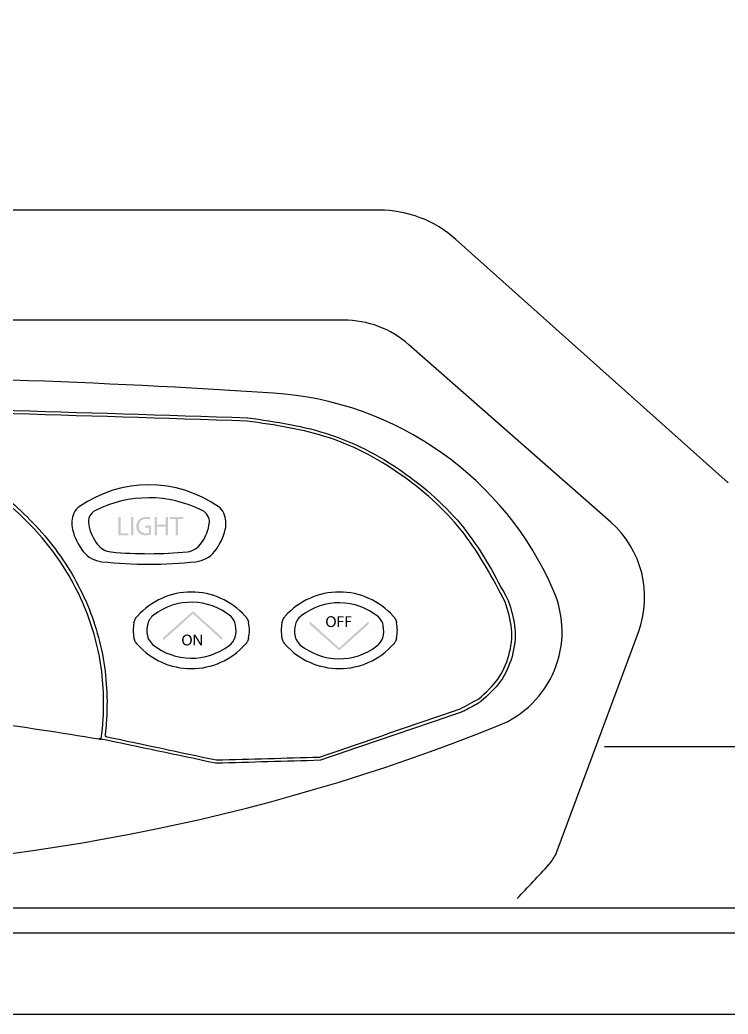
# Model space of a CAD drawing. Extents: x 409 to 498, y 628 to 778.
# Drawn here: x 455.09 to 460.39, y 645.46 to 652.89 of the extents above; entities that cross this region are included whole.
import ezdxf

# ---------------------------------------------------------------- set-up
doc = ezdxf.new("R2010")
doc.units = 0
doc.header["$MEASUREMENT"] = 0
doc.layers.add('1', color=4, linetype='Continuous')
doc.layers.add('DIM', color=3, linetype='Continuous')

# ---------------------------------------------------------------- blocks, each defined once
blk = doc.blocks.new('TR CONTROL PANEL')
at = {"layer": '1'}
for points in [[(2.7538, 1.2986), (2.7714, 1.2986), (2.7714, 1.1784), (2.829, 1.1784), (2.829, 1.1638), (2.7538, 1.1638)], [(2.8658, 1.2986), (2.8658, 1.1638), (2.8482, 1.1638), (2.8482, 1.2986)], [(3.0428, 1.2986), (3.0428, 1.2422), (3.108, 1.2422), (3.108, 1.2986), (3.1256, 1.2986), (3.1256, 1.1638), (3.108, 1.1638), (3.108, 1.227), (3.0428, 1.227), (3.0428, 1.1638), (3.0252, 1.1638), (3.0252, 1.2986)], [(3.1814, 1.2838), (3.1404, 1.2838), (3.1404, 1.2986), (3.2402, 1.2986), (3.2402, 1.2838), (3.199, 1.2838), (3.199, 1.1638), (3.1814, 1.1638)], [(3.311, 0.5767), (3.0913, 0.3787), (3.0913, 0.4012), (3.311, 0.5959), (3.5307, 0.4012), (3.5307, 0.3787)], [(4.4042, 0.322), (4.1845, 0.52), (4.1845, 0.4975), (4.4042, 0.3029), (4.624, 0.4975), (4.624, 0.52)], [(4.3933, 0.5585), (4.4369, 0.5585), (4.4369, 0.5497), (4.4039, 0.5497), (4.4039, 0.5228), (4.4344, 0.5228), (4.4344, 0.5141), (4.4039, 0.5141), (4.4039, 0.4774), (4.3933, 0.4774)], [(4.4519, 0.5585), (4.4955, 0.5585), (4.4955, 0.5497), (4.4624, 0.5497), (4.4624, 0.5228), (4.493, 0.5228), (4.493, 0.5141), (4.4624, 0.5141), (4.4624, 0.4774), (4.4519, 0.4774)]]:
    blk.add_hatch(color=3, dxfattribs=at).paths.add_polyline_path(points)
h = blk.add_hatch(color=3, dxfattribs=at)
edge = h.paths.add_edge_path()
edge.add_spline(control_points=[(2.999, 1.1698), (2.9912, 1.1668), (2.9756, 1.1624), (2.9574, 1.1624), (2.937, 1.1624), (2.9202, 1.1676), (2.907, 1.1802), (2.8954, 1.1914), (2.8882, 1.2094), (2.8882, 1.2304), (2.8882, 1.2706), (2.916, 1.3), (2.9612, 1.3), (2.9768, 1.3), (2.9892, 1.2966), (2.995, 1.2938), (2.995, 1.2938), (2.9906, 1.2796), (2.9906, 1.2796), (2.9834, 1.283), (2.9744, 1.2854), (2.9608, 1.2854), (2.928, 1.2854), (2.9066, 1.265), (2.9066, 1.2312), (2.9066, 1.197), (2.927, 1.1768), (2.9586, 1.1768), (2.97, 1.1768), (2.9778, 1.1784), (2.9818, 1.1804), (2.9818, 1.1804), (2.9818, 1.2206), (2.9818, 1.2206), (2.9818, 1.2206), (2.9546, 1.2206), (2.9546, 1.2206), (2.9546, 1.2206), (2.9546, 1.2346), (2.9546, 1.2346), (2.9546, 1.2346), (2.999, 1.2346), (2.999, 1.2346), (2.999, 1.2346), (2.999, 1.1698), (2.999, 1.1698)], knot_values=[0, 0, 0, 0, 1, 1, 1, 2, 2, 2, 3, 3, 3, 4, 4, 4, 5, 5, 5, 6, 6, 6, 7, 7, 7, 8, 8, 8, 9, 9, 9, 10, 10, 10, 11, 11, 11, 12, 12, 12, 13, 13, 13, 14, 14, 14, 15, 15, 15, 15], degree=3, periodic=0)
h = blk.add_hatch(color=3, dxfattribs=at)
edge = h.paths.add_edge_path(flags=16)
edge.add_spline(control_points=[(4.3427, 0.4847), (4.3593, 0.4847), (4.3686, 0.4999), (4.3686, 0.5183), (4.3686, 0.5345), (4.3602, 0.5513), (4.3428, 0.5513), (4.3253, 0.5513), (4.3167, 0.5351), (4.3167, 0.5175), (4.3167, 0.5004), (4.3261, 0.4847), (4.3425, 0.4847), (4.3425, 0.4847), (4.3427, 0.4847), (4.3427, 0.4847)], knot_values=[0, 0, 0, 0, 1, 1, 1, 2, 2, 2, 3, 3, 3, 4, 4, 4, 5, 5, 5, 5], degree=3, periodic=0)
edge = h.paths.add_edge_path()
edge.add_spline(control_points=[(4.3422, 0.4761), (4.3206, 0.4761), (4.3057, 0.4927), (4.3057, 0.5172), (4.3057, 0.543), (4.3216, 0.5598), (4.3433, 0.5598), (4.3655, 0.5598), (4.3798, 0.5429), (4.3798, 0.5188), (4.3798, 0.491), (4.3629, 0.4761), (4.3423, 0.4761), (4.3423, 0.4761), (4.3422, 0.4761), (4.3422, 0.4761)], knot_values=[0, 0, 0, 0, 1, 1, 1, 2, 2, 2, 3, 3, 3, 4, 4, 4, 5, 5, 5, 5], degree=3, periodic=0)
h = blk.add_hatch(color=3, dxfattribs=at)
edge = h.paths.add_edge_path(flags=16)
edge.add_spline(control_points=[(3.2667, 0.3471), (3.2833, 0.3471), (3.2927, 0.3624), (3.2927, 0.3808), (3.2927, 0.3969), (3.2843, 0.4137), (3.2669, 0.4137), (3.2494, 0.4137), (3.2408, 0.3975), (3.2408, 0.3799), (3.2408, 0.3628), (3.2501, 0.3471), (3.2666, 0.3471), (3.2666, 0.3471), (3.2667, 0.3471), (3.2667, 0.3471)], knot_values=[0, 0, 0, 0, 1, 1, 1, 2, 2, 2, 3, 3, 3, 4, 4, 4, 5, 5, 5, 5], degree=3, periodic=0)
edge = h.paths.add_edge_path()
edge.add_spline(control_points=[(3.2663, 0.3386), (3.2447, 0.3386), (3.2298, 0.3551), (3.2298, 0.3797), (3.2298, 0.4054), (3.2457, 0.4222), (3.2673, 0.4222), (3.2896, 0.4222), (3.3039, 0.4053), (3.3039, 0.3812), (3.3039, 0.3535), (3.2869, 0.3386), (3.2664, 0.3386), (3.2664, 0.3386), (3.2663, 0.3386), (3.2663, 0.3386)], knot_values=[0, 0, 0, 0, 1, 1, 1, 2, 2, 2, 3, 3, 3, 4, 4, 4, 5, 5, 5, 5], degree=3, periodic=0)
h = blk.add_hatch(color=3, dxfattribs=at)
edge = h.paths.add_edge_path()
edge.add_spline(control_points=[(3.3175, 0.3399), (3.3175, 0.3399), (3.3175, 0.4209), (3.3175, 0.4209), (3.3175, 0.4209), (3.329, 0.4209), (3.329, 0.4209), (3.329, 0.4209), (3.3549, 0.3799), (3.3549, 0.3799), (3.3608, 0.3704), (3.3656, 0.362), (3.3693, 0.3536), (3.3693, 0.3536), (3.3697, 0.3537), (3.3697, 0.3537), (3.3687, 0.3645), (3.3685, 0.3744), (3.3685, 0.3869), (3.3685, 0.3869), (3.3685, 0.4209), (3.3685, 0.4209), (3.3685, 0.4209), (3.3783, 0.4209), (3.3783, 0.4209), (3.3783, 0.4209), (3.3783, 0.3399), (3.3783, 0.3399), (3.3783, 0.3399), (3.3678, 0.3399), (3.3678, 0.3399), (3.3678, 0.3399), (3.342, 0.381), (3.342, 0.381), (3.3364, 0.39), (3.331, 0.3993), (3.327, 0.4081), (3.327, 0.4081), (3.3266, 0.4079), (3.3266, 0.4079), (3.3272, 0.3977), (3.3273, 0.388), (3.3273, 0.3745), (3.3273, 0.3745), (3.3273, 0.3399), (3.3273, 0.3399), (3.3273, 0.3399), (3.3175, 0.3399), (3.3175, 0.3399)], knot_values=[0, 0, 0, 0, 1, 1, 1, 2, 2, 2, 3, 3, 3, 4, 4, 4, 5, 5, 5, 6, 6, 6, 7, 7, 7, 8, 8, 8, 9, 9, 9, 10, 10, 10, 11, 11, 11, 12, 12, 12, 13, 13, 13, 14, 14, 14, 15, 15, 15, 16, 16, 16, 16], degree=3, periodic=0)
at = {"layer": '1', "linetype": 'Continuous'}
for p, q in [((2.6547, -0.3251), (2.6541, -0.3298)), ((2.6669, -0.3417), (2.6623, -0.3409))]:
    blk.add_line(p, q, dxfattribs=at)
for centre, radius, start, end in [((0, -57.1046), 59.4585, 86.226942, 93.773057), ((3.751, -0.2276), 2.4579, 23.2804, 86.22793), ((2.9822, 0.6253), 0.9139, 55.42462, 124.57538), ((2.5312, 1.2795), 0.1193, 124.57538, 156.2798), ((3.4331, 1.2795), 0.1193, 23.72018, 55.42462), ((2.5957, 1.2512), 0.1897, 156.2798, 193.85058), ((3.3687, 1.2512), 0.1897, 346.14941, 23.72018), ((2.8286, 1.3086), 0.4296, 193.85059, 218.35785), ((3.1358, 1.3086), 0.4296, 321.64216, 346.14941), ((2.6517, 1.1687), 0.204, 218.35785, 263.96369), ((3.3126, 1.1687), 0.204, 276.03631, 321.64216), ((2.9822, 4.2938), 3.3466, 263.96369, 276.03631), ((5.3125, 0.4443), 0.7579, 291.8876, 23.28111), ((3.2991, 0.1969), 0.542, 41.93542, 138.06458), ((4.4048, 0.1969), 0.542, 41.93541, 138.0646), ((3.147, 0.453), 0.2821, 168.7098, 191.29022), ((3.4512, 0.453), 0.2821, 348.7098, 11.29023), ((4.2528, 0.453), 0.2821, 168.70981, 191.29021), ((4.5569, 0.453), 0.2821, 348.70981, 11.29022), ((3.2991, 0.7091), 0.542, 221.93542, 318.06459), ((4.4048, 0.7091), 0.542, 221.93541, 318.0646), ((0, 13.667), 15.0079, 248.11105, 291.88895), ((2.6641, -0.331), 0.01, 172.95867, 259.66796)]:
    blk.add_arc(centre, radius, start, end, dxfattribs=at)
for points in [[(0, 2.158), (1.2397, 2.119), (2.4793, 2.0801), (3.719, 2.0412)], [(3.7174, 2.0162), (2.4783, 2.0551), (1.2391, 2.0941), (0, 2.133)], [(5.6665, 0.6769), (5.6666, 0.6765), (5.6668, 0.6761), (5.667, 0.6757)], [(5.667, 0.6757), (5.6708, 0.6665), (5.6745, 0.6572), (5.6783, 0.648)], [(5.3094, -0.1339), (5.3556, -0.1088), (5.4018, -0.0836), (5.4479, -0.0584)], [(4.2567, -0.4941), (4.6076, -0.374), (4.9585, -0.254), (5.3094, -0.1339)], [(5.4462, -0.0902), (5.4094, -0.1103), (5.3725, -0.1303), (5.3356, -0.1503)], [(5.4627, -0.0786), (5.4572, -0.0825), (5.4517, -0.0864), (5.4462, -0.0902)], [(5.3184, -0.1572), (4.9669, -0.2775), (4.6154, -0.3978), (4.2639, -0.518)], [(5.3356, -0.1503), (5.3299, -0.1526), (5.3242, -0.1549), (5.3184, -0.1572)], [(2.6245, -0.3629), (2.6196, -0.3621), (2.6146, -0.3612), (2.6097, -0.3603)], [(2.6176, -0.3582), (2.6151, -0.3577), (2.6127, -0.3573), (2.6102, -0.3569)], [(2.625, -0.3595), (2.6225, -0.3591), (2.6201, -0.3586), (2.6176, -0.3582)], [(2.625, -0.3595), (2.6266, -0.347), (2.6283, -0.3346), (2.6299, -0.3221)], [(3.4797, -0.5395), (3.1948, -0.4795), (2.9099, -0.4195), (2.625, -0.3595)], [(2.6669, -0.3417), (2.9398, -0.3995), (3.2127, -0.4574), (3.4856, -0.5152)], [(4.2639, -0.518), (4.0033, -0.5254), (3.7428, -0.5328), (3.4822, -0.5401)], [(3.4856, -0.5152), (3.7426, -0.5082), (3.9996, -0.5011), (4.2567, -0.4941)]]:
    blk.add_open_spline(points, degree=3, dxfattribs=at)
for points, knots in [([(0, 2.067), (0.0212, 2.0669), (0.0637, 2.0667), (0.1486, 2.0644), (0.2971, 2.0567), (0.5085, 2.0341), (0.7596, 1.9882), (1.0885, 1.9009), (1.485, 1.7411), (1.9174, 1.4631), (2.2808, 1.0975), (2.5002, 0.7257), (2.6109, 0.4017), (2.6604, 0.1493), (2.6721, -0.0648), (2.6657, -0.223), (2.6579, -0.2953), (2.6547, -0.3251)], [0, 0, 0, 0, 0.063672, 0.127368, 0.254807, 0.509737, 0.764682, 1.01968, 1.529737, 2.040275, 2.551318, 3.062788, 3.319182, 3.57562, 3.832036, 3.960251, 4.050249, 4.050249, 4.050249, 4.050249]), ([(2.6299, -0.3221), (2.6331, -0.2927), (2.6407, -0.2213), (2.647, -0.0651), (2.6355, 0.1461), (2.5866, 0.3952), (2.4775, 0.715), (2.2607, 1.0822), (1.9013, 1.4437), (1.4733, 1.7188), (1.0803, 1.8772), (0.7541, 1.9638), (0.5049, 2.0093), (0.295, 2.0317), (0.1476, 2.0394), (0.0715, 2.0415), (0.0375, 2.0418), (0.0246, 2.0419)], [0, 0, 0, 0, 0.08885, 0.215435, 0.46849, 0.721512, 0.974503, 1.479484, 1.984715, 2.490192, 2.995842, 3.248828, 3.501856, 3.754956, 3.881508, 3.944766, 3.98336, 3.98336, 3.98336, 3.98336]), ([(5.6441, 0.6657), (5.5515, 0.8406), (5.3619, 1.199), (4.903, 1.6207), (4.3442, 1.9258), (3.9259, 1.9861), (3.7174, 2.0162)], [0, 0, 0, 0, 0.589976, 1.208683, 1.839885, 2.467366, 2.467366, 2.467366, 2.467366]), ([(3.719, 2.0412), (3.7194, 2.0411), (3.7203, 2.0411), (3.7212, 2.041), (3.7216, 2.041)], [0, 0, 0, 0, 0.001302308, 0.002605181, 0.002605181, 0.002605181, 0.002605181]), ([(3.7216, 2.041), (3.9315, 2.0105), (4.3535, 1.9493), (4.9177, 1.6413), (5.3813, 1.2152), (5.573, 0.8533), (5.6665, 0.6769)], [0, 0, 0, 0, 0.631856, 1.270051, 1.895613, 2.490835, 2.490835, 2.490835, 2.490835]), ([(5.4479, -0.0584), (5.4988, -0.013), (5.5991, 0.0766), (5.6817, 0.2633), (5.7074, 0.468), (5.6655, 0.5988), (5.6441, 0.6657)], [0, 0, 0, 0, 0.20246, 0.3992894, 0.5981256, 0.806603, 0.806603, 0.806603, 0.806603]), ([(5.6783, 0.648), (5.6954, 0.5873), (5.7315, 0.4596), (5.7062, 0.2565), (5.6202, 0.062), (5.5156, -0.0313), (5.4627, -0.0786)], [0, 0, 0, 0, 0.1876508, 0.3947748, 0.5998075, 0.8107014, 0.8107014, 0.8107014, 0.8107014]), ([(2.8704, 0.5083), (2.873, 0.5176), (2.878, 0.5363), (2.89, 0.5515), (2.8959, 0.5592)], [0, 0, 0, 0, 0.02870974, 0.05743006, 0.05743006, 0.05743006, 0.05743006]), ([(3.7023, 0.5592), (3.7083, 0.5515), (3.7202, 0.5363), (3.7253, 0.5176), (3.7278, 0.5083)], [0, 0, 0, 0, 0.02870999, 0.05742998, 0.05742998, 0.05742998, 0.05742998]), ([(3.9762, 0.5083), (3.9787, 0.5176), (3.9838, 0.5363), (3.9957, 0.5515), (4.0016, 0.5592)], [0, 0, 0, 0, 0.02870974, 0.05743005, 0.05743005, 0.05743005, 0.05743005]), ([(4.808, 0.5592), (4.814, 0.5515), (4.8259, 0.5363), (4.831, 0.5176), (4.8335, 0.5083)], [0, 0, 0, 0, 0.02870999, 0.05742998, 0.05742998, 0.05742998, 0.05742998]), ([(2.8959, 0.3469), (2.89, 0.3546), (2.878, 0.3698), (2.873, 0.3885), (2.8704, 0.3978)], [0, 0, 0, 0, 0.02870999, 0.05742998, 0.05742998, 0.05742998, 0.05742998]), ([(3.7278, 0.3978), (3.7253, 0.3885), (3.7202, 0.3698), (3.7083, 0.3546), (3.7023, 0.3469)], [0, 0, 0, 0, 0.02870911, 0.05743003, 0.05743003, 0.05743003, 0.05743003]), ([(4.0016, 0.3469), (3.9957, 0.3546), (3.9838, 0.3698), (3.9787, 0.3885), (3.9762, 0.3978)], [0, 0, 0, 0, 0.02870999, 0.05742997, 0.05742997, 0.05742997, 0.05742997]), ([(4.8335, 0.3978), (4.831, 0.3885), (4.8259, 0.3698), (4.814, 0.3546), (4.808, 0.3469)], [0, 0, 0, 0, 0.02870911, 0.05743002, 0.05743002, 0.05743002, 0.05743002]), ([(2.6097, -0.3603), (2.3235, -0.3142), (1.7482, -0.2214), (0.8763, -0.1432), (0.2918, -0.1328), (0, -0.1276)], [0, 0, 0, 0, 0.869651, 1.747677, 2.623124, 2.623124, 2.623124, 2.623124]), ([(2.6245, -0.3629), (2.6245, -0.3627), (2.6246, -0.3621), (2.6248, -0.3612), (2.6249, -0.3604), (2.625, -0.3598), (2.625, -0.3595)], [0, 0, 0, 0, 0.000867299, 0.001734572, 0.002601817, 0.003469036, 0.003469036, 0.003469036, 0.003469036]), ([(3.4822, -0.5401), (3.4818, -0.54), (3.481, -0.5398), (3.4801, -0.5396), (3.4797, -0.5395)], [0, 0, 0, 0, 0.001309006, 0.002618328, 0.002618328, 0.002618328, 0.002618328])]:
    blk.add_open_spline(points, degree=3, knots=knots, dxfattribs=at)
at = {"layer": 'DIM'}
for points in [[(3.3753, 1.1066, 0.12827), (3.4342, 1.2573, 0.317284), (3.3795, 1.3489, 0.236977), (2.5833, 1.3482, 0.353391), (2.5321, 1.2434, 0.120222), (2.598, 1.0948, 0.202243), (2.6999, 1.0382, 0.045903), (3.271, 1.0392, 0.204316)], [(3.6261, 0.4022, 0.115435), (3.6301, 0.4918, 0.188165), (3.5934, 0.5575, 0.351058), (3.0162, 0.5657, 0.173992), (2.9706, 0.4925, 0.052891), (2.9675, 0.4361, 0.19351), (3.0099, 0.3475, 0.346479), (3.5822, 0.3404, 0.149922)], [(4.7299, 0.3978, 0.115435), (4.7339, 0.4874, 0.188165), (4.6972, 0.5531, 0.351058), (4.12, 0.5613, 0.173992), (4.0745, 0.4881, 0.052891), (4.0713, 0.4317, 0.19351), (4.1137, 0.3431, 0.346479), (4.686, 0.336, 0.149922)]]:
    blk.add_lwpolyline(points, format="xyb", close=True, dxfattribs=at)
blk = doc.blocks.new('2011PULSE')
at = {"layer": '1', "color": 3, "linetype": 'Continuous'}
for p, q in [((49.2025, 6.0061), (39.7975, 6.0061)), ((51.8113, 3.9689), (49.7773, 5.7867)), ((48.9378, 5.1844), (40.0622, 5.1844)), ((50.9356, 3.6737), (49.4257, 5.0007)), ((50.5253, 1.1991), (51.1406, 2.8537)), ((50.8869, 2), (65.75, 2)), ((23.25, 0.7929), (65.75, 0.7929))]:
    blk.add_line(p, q, dxfattribs=at)
at = {"layer": '1', "linetype": 'Continuous'}
blk.add_lwpolyline([(7.75, 0), (81.25, 0, 0.414214), (89, 7.75), (89, 81.25, 0.414214), (81.25, 89), (7.75, 89, 0.414214), (0, 81.25), (0, 7.75, 0.414214), (7.75, 0)], format="xyb", dxfattribs=at)
at = {"layer": '1', "color": 3, "linetype": 'Continuous'}
blk.add_lwpolyline([(7.75, 0.6061), (81.2439, 0.6061, 0.414214), (88.3939, 7.7561), (88.3939, 81.2439, 0.414214), (81.2439, 88.3939), (7.7561, 88.3939, 0.414214), (0.6061, 81.2439), (0.6061, 7.75, 0.413713)], format="xyb", close=True, dxfattribs=at)
for centre, radius, start, end in [((49.2025, 5.1436), 0.8626, 48.21181, 90), ((48.9373, 4.4434), 0.741, 48.77014, 89.95736), ((50.4408, 3.1143), 0.7468, 339.575, 48.58682), ((50.2216, 1.3412), 0.3353, 318.52049, 334.93046), ((46.1245, 4.9634), 5.804, 315.06783, 318.52049)]:
    blk.add_arc(centre, radius, start, end, dxfattribs=at)
at = {"layer": 'DIM'}
blk.add_blockref('TR CONTROL PANEL', (44.5, 2.414), dxfattribs=at)

msp = doc.modelspace()

# ---------------------------------------------------------------- block references
at = {"layer": '1'}
msp.add_blockref('2011PULSE', (408.577, 645.4604), dxfattribs=at)

doc.saveas('drawing.dxf')
